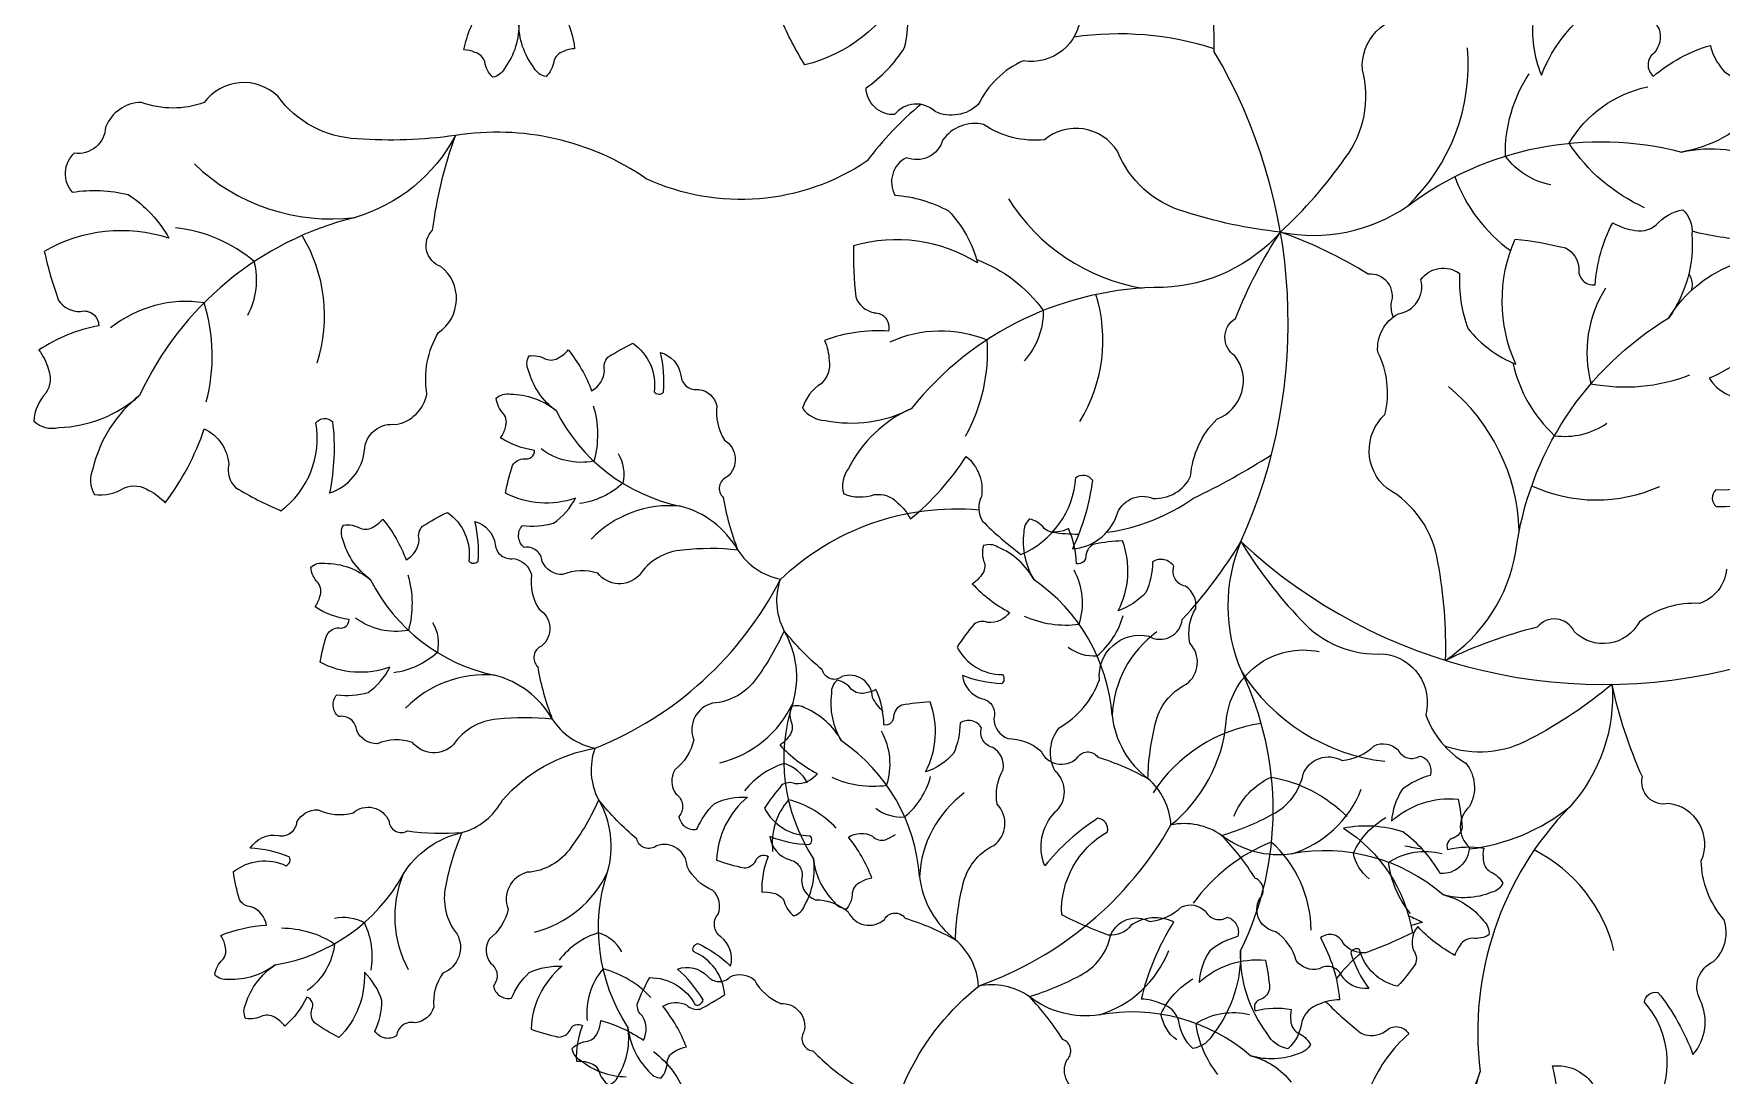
# Model space of a CAD drawing. Header units: millimetres. Extents: x 228.39 to 232.01, y 86.87 to 92.76.
# Drawn here: x 228.6454 to 228.978, y 89.2408 to 89.4461 of the extents above; entities that cross this region are included whole.
import ezdxf

# ---------------------------------------------------------------- set-up
doc = ezdxf.new("R2010")
doc.units = ezdxf.units.MM
doc.layers.add('62', color=62, linetype='Continuous')
doc.layers.add('63', color=63, linetype='Continuous')

msp = doc.modelspace()

# ---------------------------------------------------------------- linework, layer by layer
at = {"layer": '62'}
for points in [[(228.8781275080268, 89.44312285930853, 0.1141174530393284), (228.8504527776678, 89.44542617376882, -0.2620553651360283)], [(228.9444859211939, 89.41629292719576, -0.1876286218963192), (228.9354981545534, 89.42196342634234, -0.1520058651265381), (228.9401780082071, 89.43818817716085)], [(228.9629082781608, 89.41179697653203, -0.1413864367129372), (228.9480509360375, 89.4245007718443, -0.210122964771746), (228.9635543829086, 89.43562625094805, -0.210122964771746)], [(228.8203071078432, 89.43215415118686, 0.0624996626209866), (228.8097259649977, 89.42103743950305, -0.2620553651360283), (228.7661642210537, 89.41749761289465, 0.1928727074293483), (228.7285401509523, 89.4260352543105)], [(228.7285401509523, 89.4260352543105, -0.2043996860364353), (228.7087477050322, 89.40988813290284, 0.2279428046577944), (228.6662916929736, 89.37477941669576, 0.2279428046577944)], [(228.8911617691908, 89.40700147667393, 0.2043996860364329), (228.9161885703109, 89.41211319565564, -0.2279428046577942), (228.9702382360472, 89.42277942964044, -0.2279428046577942)], [(228.6876078093648, 89.39061859648095, 0.1876286218963192), (228.6889028180074, 89.40116646178025, 0.152005865126538), (228.6733772661154, 89.40780730568676)], [(228.8911617691908, 89.40700147667393, -0.2043996860364367), (228.8680693314929, 89.39608315416426, 0.2279428046577933), (228.81842118606, 89.37220436506814)], [(228.8312832601018, 89.40156877091128, -0.1487400713347152), (228.8444175292422, 89.39151697030708, -0.1876286218963192), (228.8406260109279, 89.38158928685982, -0.1876286218963192)], [(228.9552613898087, 89.39596331163945, 0.2101229647717458), (228.9523683436051, 89.37710161940797, 0.1413864367129372), (228.9718395102456, 89.37883387226401)], [(228.9237044609718, 89.32254511003272, 0.2043996860364367), (228.937556586768, 89.34400644867185, -0.2279428046577933), (228.9677394830191, 89.39009470842983)], [(228.8142394909633, 89.38534425623654, -0.2101229647717458), (228.8333176804965, 89.38573901477612, -0.1413864367129372), (228.8290471582118, 89.36666312240594)], [(228.9369420423024, 89.38119420706873, 0.1487400713347152), (228.9451847709886, 89.36685526899626, 0.1876286218963192), (228.9555239090148, 89.36931224572207, 0.1876286218963192)], [(228.7557048154534, 89.3727667713763, -0.1413864367129372), (228.7558353590667, 89.36182063072911, -0.210122964771746), (228.7454282627205, 89.36424642988261, -0.210122964771746)], [(228.7606083558215, 89.36334738439889, -0.1876286218963192), (228.7615359431853, 89.35746896250673, -0.1520058651265381), (228.7529744479433, 89.35345376356183)], [(228.8568819223872, 89.34779801306141, 0.1197327725187678), (228.8740175333963, 89.35451793735258, 0.03023788206227329), (228.8893741888937, 89.36308976844181, -0.1841083703680773)], [(228.7560796540263, 89.30523855258687, 0.1802530025354734), (228.792549991238, 89.3384324123128, -0.2173875366482725), (228.8316918962819, 89.35224082465709, 0.2835782542006574)], [(228.8462107465774, 89.34781831157025, 0.03334307076131927), (228.8513905246793, 89.34744189621306, 0.03023788206227329)], [(228.8833512928443, 89.34596392740552, 0.2043996860364353), (228.8834531020416, 89.32042062926014, -0.2279428046577944), (228.8833068356062, 89.26532876489023, -0.2279428046577944)], [(228.7191450258686, 89.33942116834106, -0.1413864367129372), (228.719275569482, 89.32847502769386, -0.210122964771746), (228.7088684731358, 89.33090082684737, -0.210122964771746)], [(228.7990823506766, 89.28361711657121, -0.2279428046577942), (228.795097580279, 89.31421025164741, 0.2043996860364329), (228.7933442715956, 89.32840675263508, -0.2049975904848279), (228.792639443611, 89.33858415562212, -0.2049975904848279)], [(228.8406493201553, 89.33129104179245, 0.1413864367129372), (228.8514794107398, 89.32969599488561, 0.210122964771746), (228.8504689572676, 89.34033418738595, 0.210122964771746)], [(228.7240485662368, 89.33000178136365, -0.1876286218963192), (228.7249761536006, 89.32412335947149, -0.1520058651265381), (228.7164146583586, 89.32010816052659)], [(228.8493273053697, 89.32517041014269, 0.1876286218963192), (228.8550285887118, 89.32346406008706, 0.1520058651265381), (228.8601540075169, 89.33141082706611)], [(228.7824283231212, 89.13995428980557, 0.1954096761169075), (228.7897247380819, 89.15903619732536, -0.1631901514612794), (228.8049512021723, 89.17983461111031, 0.2835782542006574), (228.8128300194897, 89.21999642607133, -0.2251438523393833), (228.8318003105026, 89.25841469715634, 0.1802530025354734), (228.8695786052133, 89.29011198834323, 0.2002582601934849), (228.8804784648282, 89.31035252101181, -0.4574430062941838), (228.8988118692977, 89.32427887631026)], [(228.9565301437127, 89.31781598359012, -0.2043996860364329), (228.9481808331883, 89.29367557226341, 0.2279428046577942), (228.9305192412927, 89.24149125387812, 0.2279428046577942)], [(228.8027086709931, 89.29952542205332, 0.1413864367129372), (228.8135387615776, 89.29793037514648, 0.210122964771746), (228.8125283081054, 89.30856856764682, 0.210122964771746)], [(228.692990124089, 89.26250821602851, 0.2279428046577928), (228.7182007970311, 89.28029136194594, -0.2043996860364349), (228.7298347458052, 89.28861397977651, 0.2049975904848281), (228.7378012190827, 89.29498670427765, -0.1730102318134612), (228.7560796540263, 89.30523855258687, -0.1730102318134612)], [(228.7625225610919, 89.25027151353595, -0.2279428046577942), (228.7585377906943, 89.28086464861215, 0.2043996860364329), (228.7567844820109, 89.29506114959983, -0.2049975904848279), (228.7560796540263, 89.30523855258687, -0.2049975904848279)], [(228.7979292910521, 89.29844408090275, 0.1876286218963192), (228.7933153244882, 89.30220274752897, 0.1520058651265381), (228.7855384714408, 89.29682300961488)], [(228.8113866562075, 89.29340479040354, 0.1876286218963192), (228.8170879395496, 89.29169844034793, 0.1520058651265381), (228.8222133583546, 89.29964520732698)], [(228.8819993206755, 89.29185322226405, -0.1876286218963192), (228.8893230975378, 89.29955366395443, -0.152005865126538), (228.9043142240367, 89.29178129651346)], [(228.8036036264, 89.289467919277, 0.1413864367129372), (228.7942088344586, 89.29508689792804, 0.210122964771746), (228.7910703862113, 89.28487209012306, 0.210122964771746)], [(228.908648911101, 89.27949505459225, -0.1876286218963192), (228.9055418975662, 89.2845707544607, -0.1520058651265381), (228.9119145047018, 89.29155723437849)], [(228.923187964398, 89.27636706050478, 0.2279428046577942), (228.8934038789267, 89.28441234244819, -0.2043996860364329), (228.8795699844628, 89.28805076182954, 0.2049975904848279), (228.8695786052133, 89.29011198834323, 0.2049975904848279)], [(228.9167844534371, 89.27266991649326, -0.1413864367129372), (228.9124740284704, 89.2827324844215, -0.210122964771746), (228.923017087097, 89.28447491682795, -0.210122964771746)], [(228.7046815658425, 89.27169944051231, -0.1876286218963192), (228.7105716816589, 89.27084926527753, -0.1520058651265381), (228.7118788190051, 89.26148377461746)], [(228.6942340638855, 89.26979700469688, -0.1413864367129372), (228.7047303432836, 89.26668844305163, -0.210122964771746), (228.6993387273101, 89.25746225027844, -0.210122964771746)], [(228.7613695014674, 89.26509847786751, 0.1876286218963192), (228.7567555349035, 89.26885714449372, 0.1520058651265381), (228.748978681856, 89.26347740657964)], [(228.7670438368154, 89.25612231624176, 0.1413864367129372), (228.7576490448739, 89.26174129489279, 0.210122964771746), (228.7545105966266, 89.25152648708782, 0.210122964771746)], [(228.8852473152358, 89.24460144076565, 0.2279428046577942), (228.8554632297645, 89.25264672270906, -0.2043996860364329), (228.8416293353006, 89.2562851420904, 0.2049975904848279), (228.8316379560511, 89.2583463686041, 0.2049975904848279)], [(228.8707082619387, 89.24772943485311, -0.1876286218963192), (228.867601248404, 89.25280513472156, -0.1520058651265381), (228.8739738555396, 89.25979161463935)], [(228.8788438042748, 89.24090429675412, -0.1413864367129372), (228.8745333793082, 89.25096686468235, -0.210122964771746), (228.8850764379348, 89.25270929708881, -0.210122964771746)], [(228.7675982959638, 89.24544619863487, -0.1413864367129372), (228.7740545024743, 89.23660581209374, -0.210122964771746), (228.7641702529698, 89.23254456011595, -0.210122964771746)]]:
    msp.add_lwpolyline(points, format="xyb", dxfattribs=at)
for centre, radius, start, end in [((228.7731618112959, 89.44331046596245), 0.1049658643867444, 359.5821735404677, 54.45095799120666), ((228.7877128972576, 89.38922048732509), 0.1049658643867444, 335.6631018363221, 30.53188628706008), ((228.8895153234418, 89.44010903375484), 0.03866819170092113, 313.614132344748, 4.746641409419472), ((228.7039427611454, 89.44825662992402), 0.03866819170092113, 226.0055660181356, 277.1380750828056), ((228.95431464451, 89.42818094266899), 0.03055347511947142, 199.6128700170281, 234.4005470104001), ((228.8703082631669, 89.43408402522348), 0.03866819170092113, 212.1024550352077, 260.4901109255426), ((228.6721831354811, 89.39052832191561), 0.03055347511947142, 342.2726280196243, 31.13933741052608), ((228.8256080843047, 89.38567818489881), 0.03055347511947142, 328.3695170366965, 17.23622642759876), ((228.6754328846926, 89.36961389370411), 0.02370610377805731, 81.35543052559544, 128.8215374822393), ((228.645349598704, 89.38251984423385), 0.03525592437372765, 345.1893495015026, 17.37937132104682), ((228.8995902513165, 89.34676985032291), 0.03866819170092113, 1.975074499317318, 50.36273038965277), ((228.7801741709509, 89.38779425760279), 0.03559504258891227, 206.6972816068433, 258.060352377721), ((228.9534395967839, 89.38473666952846), 0.03055347511947142, 245.2289589972623, 294.095668388164), ((228.7708587761937, 89.33140319890114), 0.02165418735251583, 84.82956208829077, 135.9620711529593), ((228.7683587167427, 89.33529470734592), 0.01822652723244424, 29.65507171034712, 75.86352789572805), ((228.9548970236145, 89.42276914269075), 0.1049658643867444, 227.0304562442677, 286.8020835885392), ((228.7951113080866, 89.351310496605), 0.01296417636406003, 212.6682055185941, 259.0081804686739), ((228.7436143813662, 89.35444865456755), 0.03559504258891227, 206.6972816068433, 258.060352377721), ((228.8224807312635, 89.30905420122474), 0.03559504258891227, 4.244680177902705, 55.60775094878054), ((228.8796113098485, 89.31073499613241), 0.02165418735251583, 126.3429614026644, 177.4754704673334), ((228.734298986609, 89.29805759586588), 0.02165418735251583, 84.82956208829077, 135.9620711529593), ((228.731798927158, 89.30194910431068), 0.01822652723244424, 29.65507171034712, 75.86352789572805), ((228.9161383435181, 89.34108228551138), 0.03866819170092113, 212.2986277218999, 263.4311367865714), ((228.7754769713832, 89.32337188558766), 0.02165418735251583, 283.8377702129154, 334.9702792775901), ((228.8760896003913, 89.31373361210211), 0.01822652723244424, 186.4415046598963, 232.6499608452778), ((228.7585515185019, 89.31796489356975), 0.01296417636406003, 212.6682055185941, 259.0081804686739), ((228.8917277436035, 89.27988298829601), 0.03055347511947142, 98.29736539418016, 147.1640747850824), ((228.7845400821013, 89.2772885814856), 0.03559504258891227, 4.244680177902705, 55.60775094878054), ((228.8566358848495, 89.28936642923615), 0.01296417636406003, 3.29685208695077, 49.63682703702965), ((228.8416706606863, 89.27896937639326), 0.02165418735251583, 126.3429614026644, 177.4754704673334), ((228.8869519285262, 89.30508300199081), 0.02165418735251583, 287.3347532780378, 338.4672623427084), ((228.9239243543653, 89.3237895604505), 0.03866819170092113, 276.5737147846837, 308.8510530801119), ((228.902587925244, 89.25407153995454), 0.03525592437372765, 112.0573314836596, 144.2473533032041), ((228.873510646657, 89.26910748105988), 0.02370610377805731, 0.6151653224673972, 48.08127227911143), ((228.9239243543653, 89.3237895604505), 0.03866819170092113, 257.7185440154414, 262.7330235547149), ((228.9272524065921, 89.25798564387844), 0.03055347511947142, 13.98560601692947, 62.85231540783141), ((228.7382281664433, 89.27205678215564), 0.02165418735251583, 157.6491857757407, 208.7816948404098), ((228.7389171817985, 89.29002628255242), 0.02165418735251583, 283.8377702129154, 334.9702792775901), ((228.8381489512291, 89.28196799236298), 0.01822652723244424, 186.4415046598963, 232.6499608452778), ((228.8186952356873, 89.25760080949702), 0.01296417636406003, 3.29685208695077, 49.63682703702965), ((228.849011279364, 89.27331738225168), 0.02165418735251583, 287.3347532780378, 338.4672623427084)]:
    msp.add_arc(centre, radius, start, end, dxfattribs=at)
at = {"layer": '63'}
for points in [[(228.9133774242364, 89.39022554229315, -0.08379440785387525), (228.9129816351926, 89.39287382545598, 0.5541101838924969), (228.9084599494732, 89.39867656823695, 0.05360560279891149), (228.8911617691908, 89.40700147667393, 0.05303807838268959), (228.903934926578, 89.42160649601479, 0.2299676780149515), (228.9073256128538, 89.4390046557716, -0.453009155801419), (228.9174628071159, 89.4494574321551, 0.1775881189196565), (228.9252775269778, 89.45907227424294, -0.3028472262875298), (228.9335081809221, 89.46144360425065, 0.4445358973400413), (228.9413976538675, 89.46297020874272, -0.4200628682774436), (228.9476088404225, 89.45839495301577, 0.1027662192553072), (228.9409980084657, 89.44957078541394, 0.1249756271620583), (228.9425837261595, 89.43792350963508, -0.2129696122085104), (228.9601189291417, 89.45530160766853, -0.03433418913963267), (228.9658102211946, 89.44700584233762, -0.263361124047625), (228.9647964258484, 89.44230584041958, 0.4961733732722903), (228.9646949077827, 89.43772003326892, -0.105188829234163), (228.9758987310488, 89.44380251343256, 0.1018354407082667), (228.977544545024, 89.44009067768118, 0.2548810045278109), (228.98156239744, 89.43738502341917, -0.1744881383592944)], [(228.8517635786613, 89.44994542207853, -0.4530091558014004), (228.8404704588062, 89.44075364936757, 0.1775881189196833), (228.8315820575271, 89.43212165321408, -0.3028472262875391), (228.823130097401, 89.4307319624626, 0.4445358973400543), (228.8151160315802, 89.43014115483665, -0.4200628682774251), (228.8094842847231, 89.4354132730755, 0.1027662192553072), (228.8170843772274, 89.44340124071134, 0.1249756271620594), (228.8168755720967, 89.4551541098968, -0.2129696122085123), (228.7974233081248, 89.43995243034291, -0.03433418913963757), (228.7927442021266, 89.44885841118241, -0.2633611240476315)], [(228.7498428051072, 89.44992949279587, -0.105188829234163), (228.7520426275391, 89.44313775151065, 0.1018354407082667), (228.7498303860014, 89.44261226955128, 0.2548810045278109), (228.7479288637012, 89.44067773337697, -0.1744881383592944), (228.7464168710354, 89.43764707942807, -0.2361518438993939), (228.744090929338, 89.43931299863166, -0.172045804718615), (228.7410491248481, 89.44840964191157, -0.1720458047186181), (228.7382026867623, 89.43924998669202, -0.2361518438993874), (228.7359129286993, 89.43753467343052, -0.174488138359288), (228.734336425756, 89.44053227641449, 0.2548810045278096), (228.7323939395019, 89.4424256766417, 0.1018354407082642), (228.7301709591815, 89.44290369589409, -0.08115707204633878), (228.7336324352244, 89.45148496616619, 0.2683901017028241)], [(228.985213079737, 89.43109364432952, -0.172045804718615), (228.9702382360472, 89.42277942964044, -0.1720458047186181), (228.9872489244024, 89.42077728301457, -0.2361518438993874)], [(228.9790497287803, 89.34051963643196, -0.302847226287535), (228.9737610910041, 89.33378189342493, 0.1775881189196651), (228.9619152911885, 89.33014980564755, -0.5077713489282355), (228.949063239107, 89.32825732963354, 0.5541101838924959), (228.9417534475911, 89.32908462252111, 0.05360560279891149), (228.9237044609718, 89.32254511003272, 0.05303807838268965), (228.9222010516001, 89.34188935723566, 0.2299676780149539), (228.9121387825877, 89.35648193955222, -0.4530091558014004), (228.9117590951951, 89.37103800629825, 0.1775881189196833), (228.9103537693893, 89.38334816853411, -0.3028472262875391), (228.9144160883641, 89.390889019607, 0.4445358973400543), (228.9188434632029, 89.39759518517812, -0.4200628682774251), (228.9264577504157, 89.39883390775803, 0.1027662192553072), (228.9281400802481, 89.38793717433185, 0.1249756271620594), (228.9375731789455, 89.38092360301351, -0.2129696122085123), (228.9374188090601, 89.40561080222338, -0.03433418913963757), (228.9473283827964, 89.40387561461954, -0.2633611240476315), (228.9499782170206, 89.39986361042988, 0.4961733732723008), (228.9531845436868, 89.39658345762085, -0.1051888292341653), (228.9566742392387, 89.40884495205155, 0.1018354407082685), (228.960478159094, 89.40742487387759, 0.2548810045278082), (228.9652221444856, 89.408403804737, -0.1744881383592801), (228.9704781556175, 89.41139591830424, -0.2361518438994192), (228.9722719148902, 89.40661224973486, -0.1720458047186142), (228.9677394830191, 89.39009470842983, -0.1720458047186181), (228.9810686971378, 89.40085129526797, -0.2361518438993757)], [(228.9834608039045, 89.40548275495853, -0.05521114289692754), (228.9723029802443, 89.40714202508761, 0.2683901017028241)], [(228.9716351334164, 89.39877539731108, -0.1165430605391474), (228.9723394178847, 89.39664396777619, -0.004008262913707361), (228.9721625405875, 89.39548151095161, -0.2816703646801006)], [(228.9893495751239, 89.38744609086282, -0.08115707204633917), (228.9756831273151, 89.3781589376872, 0.2683901017028146), (228.9831506692991, 89.37414097887257, -0.263361124047613)], [(228.9934387290314, 89.36492551530453, -0.2816703646801013), (228.9769575495864, 89.35616200228549, 0.4476480907887236), (228.9770685712831, 89.35288216457934, 0.08047336285184782), (228.9909850027076, 89.35502360750284, -0.2990547326261498)], [(228.8128745814112, 89.31245439073032, -0.08789902130899625), (228.8107559779664, 89.31525967732415, 0.5077713489282268), (228.8047374658402, 89.31934619362401, -0.5541101838924969), (228.800850378497, 89.3207106675796, -0.05360560279891149), (228.7933442715956, 89.32840675263508, -0.05303807838268959), (228.7878716048406, 89.31902017613653, -0.2299676780149515), (228.7792418263163, 89.31411530524467, 0.453009155801419), (228.7755027177619, 89.30686895748914, -0.1775881189196565), (228.7717938852748, 89.30100492504333, 0.3028472262875298), (228.7720041338541, 89.29621288517718, -0.4445358973400413), (228.7726018702658, 89.29175270433844, 0.4200628682774436), (228.7761389388032, 89.28927237216224, -0.1027662192553072), (228.7796429434065, 89.29435626835482, -0.1249756271620583), (228.7861083119024, 89.29559329316155, 0.2129696122085104), (228.7800135937067, 89.28318410902979, 0.03433418913963267), (228.7854327175668, 89.28164374606554, 0.263361124047625), (228.7877465384492, 89.28302069003722, -0.4961733732722903), (228.7901625615625, 89.28389301758405, 0.105188829234163), (228.7889335656449, 89.27686048337141, -0.1018354407082667), (228.7911975369656, 89.27664934888921, -0.2548810045278109), (228.7933507726294, 89.27499956301097, 0.1744881383592944), (228.7952714987827, 89.2722099759047, 0.2361518438993939), (228.797341777156, 89.27418462499494, 0.172045804718615), (228.7990823506766, 89.28361711657121, 0.1720458047186181), (228.8031810331607, 89.27494519086743, 0.2361518438993874), (228.8056880547535, 89.27356673727529, 0.174488138359288), (228.8068301298179, 89.27675525569722, -0.2548810045278096), (228.8084889229121, 89.27890156013467, -0.1018354407082642), (228.8106232751207, 89.27968557834893, 0.08115707204633878), (228.8059964282035, 89.28769883633082, -0.2683901017028241), (228.8107406953657, 89.28790458663454, 0.2633611240475965), (228.8133300285402, 89.2871662808113, 0.01359188383691224), (228.8152950339795, 89.28822583980863, 0.2816703646801006)], [(228.9655645805833, 89.25709988936205, -0.08047336285184804), (228.9724623302278, 89.2448249599843, 0.299054732626132), (228.9739132138997, 89.2555632914736, -0.4445358973400594), (228.9765175151247, 89.26316539116783, 0.3028472262875131), (228.9785591206409, 89.27148396780527, -0.1775881189196616), (228.9741118335561, 89.28304842509817, 0.5077713489282268), (228.9676745993925, 89.2943319850193, -0.5541101838924969), (228.9625148834789, 89.2995755331708, -0.05360560279891149), (228.9565301437127, 89.31781598359012, -0.05303807838268959), (228.9403763071267, 89.30706825345113, -0.2180849490682808), (228.9235402922754, 89.3056575215111, 0.453009155801419)], [(228.8523266081843, 89.2372698466463, -0.5077713489282268), (228.8490827647198, 89.24378134288453, 0.5541101838924969), (228.8482510555616, 89.24781612876056, 0.05360560279891149), (228.8416293353006, 89.2562851420904, 0.05303807838268959), (228.851664170729, 89.26045167274557, 0.2299676780149515), (228.8576803930264, 89.26834698180305, -0.453009155801419), (228.8653621505915, 89.27108213980354, 0.1775881189196565), (228.8716699867057, 89.273972385208, -0.3028472262875298), (228.8763907219785, 89.27312237989706, 0.4445358973400413), (228.8807307023378, 89.27193281173446, -0.4200628682774436), (228.8827150885916, 89.26809548027391, 0.1027662192553072), (228.8772077898538, 89.26530375869568, 0.1249756271620583), (228.8751161972036, 89.25906224763301, -0.2129696122085104), (228.8882297137305, 89.26344050356423, -0.03433418913963267), (228.8890305896352, 89.25786392582708, -0.263361124047625), (228.8873562264614, 89.25575531260054, 0.4961733732722903), (228.8861682508326, 89.25347784977134, -0.105188829234163), (228.8933020183243, 89.25375412823834, 0.1018354407082667), (228.8932081077152, 89.25148227333366, 0.2548810045278109), (228.8945547208046, 89.24912752271946, -0.1744881383592944), (228.8970620039957, 89.24685056945258, -0.2361518438993939), (228.8948279281922, 89.2450633378289, -0.172045804718615), (228.8852473152358, 89.24460144076565, -0.1720458047186181), (228.8932923398721, 89.23937850364959, -0.2361518438993874)], [(228.9164363234956, 89.27220397439922, -0.03141369572532032), (228.9191322220024, 89.27089279920654, 0.01899843887319681), (228.9169183912485, 89.27026407224095, 0.03433418913963267)], [(228.7621864035743, 89.24040782119422, -0.1720458047186181), (228.7531753893556, 89.24369463063, -0.2361518438993874), (228.7515730106151, 89.24606479390381, -0.174488138359288), (228.7546434635282, 89.24749423578385, 0.2548810045278096), (228.7566287390344, 89.24934272122667, 0.1018354407082642), (228.7572138829615, 89.25153993548454, -0.08115707204633878), (228.7656173975208, 89.24766682834283, 0.2683901017028241), (228.7653875535613, 89.25240998929813, -0.2633611240475965), (228.7644150870156, 89.25492077614577, -0.03433418913963283), (228.7668362452632, 89.26000778058975, -0.2816703646801006), (228.7758017287611, 89.25463309331676, 0.447648090788793), (228.7773430794227, 89.25563389493995, 0.08047336285184804), (228.772295330666, 89.26169131382494, -0.299054732626132), (228.7782039102407, 89.2603090677425, 0.4445358973400594), (228.7827013561817, 89.26015582956212, -0.3028472262875131), (228.7874615110917, 89.25956525714805, 0.1775881189196616), (228.7926261582821, 89.25493182058955, -0.5077713489282268), (228.7972469729943, 89.24931308629455, 0.5541101838924969), (228.7989618896676, 89.24556738235633, 0.05360560279891149), (228.8073133992205, 89.23879806524273, 0.05303807838268959)], [(228.9071073538888, 89.26490025160571, 0.05910347658363043), (228.9021553430732, 89.25976053794035, 0.03433418913963267)], [(228.9001361730033, 89.25524472905506, 0.03174146131471042), (228.9070826541642, 89.24905780999548, 0.263361124047625), (228.911875010853, 89.24944654692536, -0.4961733732722903), (228.916434533163, 89.24894585795421, 0.105188829234163), (228.9089354313392, 89.23863636269232, -0.1018354407082667), (228.9123994034703, 89.2365180318964, -0.2548810045278109), (228.9145548400432, 89.23218008351006, 0.1744881383592944), (228.9154414332873, 89.22619741278218, 0.2361518438993939), (228.9203131865285, 89.22773594379146, 0.172045804718615), (228.9305192412927, 89.24149125387812, 0.1720458047186181), (228.93027351239, 89.22436490789494, 0.2361518438993874), (228.9332095002704, 89.22018387542963, 0.174488138359288), (228.9375472880352, 89.22439837349293, -0.2548810045278096), (228.941894229264, 89.22653561586952, -0.1018354407082642), (228.9459327087398, 89.22611476933025, 0.08115707204633878), (228.944813794023, 89.24260024899188, -0.2683901017028241), (228.9525822971204, 89.23920046430094, 0.2633611240475965), (228.9561535080018, 89.23598110848427, 0.03433418913963283), (228.9661815817932, 89.23678625672531, 0.2816703646801006), (228.9629144243336, 89.25516434472343, -0.447648090788793), (228.9655645805833, 89.25709988936205, -0.08047336285184804)]]:
    msp.add_lwpolyline(points, format="xyb", dxfattribs=at)
for points in [[(228.6573797456122, 89.35523922570532, 0.1744881383592826), (228.6632852786386, 89.35654424535781, -0.2548810045278165), (228.6681066591758, 89.35607734843376, -0.1018354407082663), (228.671320937591, 89.35359645291888, 0.08115707204633889), (228.6790349147346, 89.3682086932141, -0.268390101702822), (228.6838563730435, 89.36123289819886, 0.2633611240476109), (228.685202073203, 89.35661695949538, 0.034334189139633), (228.6941561137209, 89.35203049178487, 0.2816703646800977), (228.7010374745506, 89.3693820136047, -0.4476480907887908), (228.7043093882613, 89.36963547339523, -0.0804733628518486), (228.7037247563219, 89.3555673872822, 0.2990547326261485), (228.7106037696299, 89.36393972282926, -0.4445358973400563), (228.7168153808364, 89.3690377803858, 0.3028472262875256), (228.7229249376587, 89.37504112826782, -0.1775881189196615), (228.7252206888006, 89.38721670059886, 0.5077713489282397), (228.72567595002, 89.40019936001025, -0.5541101838924329), (228.7240429669921, 89.40737228353959, -0.0536056027989116), (228.7285401509523, 89.4260352543105, -0.05303807838268965), (228.7091485117529, 89.425383741649, -0.229967678014949), (228.6935298766146, 89.4337653257929, 0.4530091558014059), (228.6790215143014, 89.432528125478, -0.1775881189196614), (228.6666314352046, 89.43255934837262, 0.3028472262875249), (228.6595877038442, 89.4276856722572, -0.4445358973400437), (228.6534139991567, 89.42254177538196, 0.420062868277418), (228.6530274895442, 89.41483707462805, -0.1027662192553043), (228.6640435864879, 89.41437378082036, -0.1249756271620578), (228.6720601903599, 89.4057768281025, 0.2129696122085104), (228.6475082022789, 89.40319196521321, 0.03433418913963278), (228.650331843136, 89.39353600436169, 0.2633611240475967), (228.6546130080845, 89.39134752870088, -0.4961733732722993), (228.6582285631831, 89.38852481821817, 0.1051888292341508), (228.6464298026124, 89.38369662293273, -0.1018354407082692), (228.6482630452241, 89.38007368906463, -0.2548810045278139), (228.6478163531752, 89.3752503946266, 0.1744881383592873), (228.6454256942696, 89.3696949336542, 0.2361518438993992), (228.6503788069968, 89.36844284275416, 0.1720458047186156), (228.6662916929736, 89.37477941669576, 0.1720458047186174), (228.6570799437524, 89.3603393410133, 0.2361518438993921)], [(228.8014519362246, 89.36987699112883, 0.1720458047186142), (228.81842118606, 89.37220436506814, 0.1720458047186181), (228.8060096372339, 89.36040073998231, 0.2361518438993757), (228.8050751964032, 89.35537800391083, 0.1744881383592802), (228.8111212887059, 89.35522580507332, -0.2548810045278265), (228.8156892330195, 89.35361410169789, -0.1018354407082649), (228.8182132326905, 89.35043355867083, 0.08115707204633917), (228.8292122568558, 89.36276419033456, -0.2683901017028146), (228.832216313754, 89.35483425852708, 0.263361124047613), (228.8324134683143, 89.35003020512264, 0.034334189139631), (228.8400031463188, 89.34342662159224, 0.2816703646801013), (228.8508521435835, 89.35861634491705, -0.4476480907887236), (228.8540891029748, 89.35807620132961, -0.08047336285184782), (228.8501413084737, 89.34456073759486, 0.2990547326261498), (228.8588305013878, 89.35103489801189, -0.4445358973400735), (228.8660850988205, 89.35449106940825, 0.302847226287535), (228.873458155549, 89.35885053093851, -0.1775881189196651), (228.8786122047112, 89.3701177760378, 0.5077713489282355), (228.882173611469, 89.3826106976367, -0.5541101838924959), (228.8823119846703, 89.38996585354151, -0.05360560279891149), (228.8911617691908, 89.40700147667393, -0.05303807838268965), (228.87218169243, 89.4110284886859, -0.2299676780149539), (228.8590345629437, 89.4229173785674, 0.4530091558014004), (228.8446539703698, 89.42520250413367, -0.1775881189196833), (228.8326343802725, 89.42820990979048, 0.3028472262875391), (228.8246259554875, 89.42517148868396, -0.4445358973400543), (228.8173971397374, 89.4216617126966, 0.4200628682774251), (228.8151706622602, 89.4142756040167, -0.1027662192553072), (228.8257527048373, 89.4111789271006, -0.1249756271620594), (228.8314687675267, 89.40090759997095, 0.2129696122085123), (228.8070149755321, 89.4042978347673, 0.03433418913963757), (228.8074357519098, 89.39424629384582, 0.2633611240476315), (228.8110656448665, 89.3910932514807, -0.4961733732723008), (228.8138970336366, 89.38748448842763, 0.1051888292341653), (228.8012838138245, 89.38563275769927, -0.1018354407082685), (228.8021928274642, 89.3816754704354, -0.2548810045278082), (228.800600277157, 89.37710081344919, 0.1744881383592801), (228.7969447860182, 89.37228253770435, 0.2361518438994192)], [(228.7695522702914, 89.37541213622346, 0.08047336285184804), (228.7689545739318, 89.38327437827779, -0.299054732626132), (228.7729655299291, 89.37872090171474, 0.4445358973400594), (228.7765400046146, 89.37598710716235, -0.3028472262875131), (228.7800747691009, 89.37274468668214, 0.1775881189196616), (228.7815937387293, 89.36597452817509, -0.5077713489282268), (228.7820981600535, 89.35871727919148, 0.5541101838924969), (228.7813221468415, 89.35467141207995, 0.05360560279891149), (228.7841979290559, 89.34431278076828, 0.05303807838268959), (228.7733324869498, 89.34430455808477, 0.2299676780149515), (228.7647523660792, 89.33931332960964, -0.453009155801419), (228.7566086852671, 89.33972679231286, 0.1775881189196565), (228.7496749323587, 89.33947108633495, -0.3028472262875298), (228.7456390594585, 89.34206330169597, 0.4445358973400413), (228.7420849185274, 89.34482347998262, -0.4200628682774436), (228.7417204578722, 89.34912813676026, 0.1027662192553072), (228.7478769267601, 89.34959924140804, 0.1249756271620583), (228.7521982791939, 89.35456483636766, -0.2129696122085104), (228.7384075719128, 89.35553943032792, -0.03433418913963267), (228.7398022175246, 89.36099787196365, -0.263361124047625), (228.7421561771788, 89.362305012248, 0.4961733732722903), (228.7441254202805, 89.3639543165375, -0.105188829234163), (228.7374291755592, 89.36642964985838, 0.1018354407082667), (228.7383855257908, 89.36849254543134, 0.2548810045278109), (228.7380427853665, 89.37118340891159, -0.1744881383592944), (228.736597987571, 89.37424666608491, -0.2361518438993939), (228.7393460205431, 89.37504266002752, -0.172045804718615), (228.7483738195599, 89.3718022374579, -0.1720458047186181), (228.7429406336193, 89.37970679209761, -0.2361518438993874), (228.7430103607006, 89.38256693714752, -0.174488138359288), (228.7463406016584, 89.38195010626077, 0.2548810045278096), (228.7490300054949, 89.3823041179441, 0.1018354407082642), (228.7507812384312, 89.38375440312755, -0.08115707204633878), (228.7553794768654, 89.37572469459107, 0.2683901017028241), (228.7579437737492, 89.37972154154656, -0.2633611240475965), (228.7586081680895, 89.3823308176794, -0.03433418913963283), (228.7635312875111, 89.38506988990082, -0.2816703646801006), (228.767716205534, 89.37549107897382, 0.447648090788793)], [(228.7329924807067, 89.34206653318822, 0.08047336285184804), (228.732394784347, 89.34992877524255, -0.299054732626132), (228.7364057403444, 89.3453752986795, 0.4445358973400594), (228.7399802150299, 89.3426415041271, -0.3028472262875131), (228.7435149795162, 89.3393990836469, 0.1775881189196616), (228.7450339491446, 89.33262892513983, -0.5077713489282268), (228.7455383704688, 89.32537167615624, 0.5541101838924969), (228.7447623572568, 89.32132580904471, 0.05360560279891149), (228.7476381394712, 89.31096717773303, 0.05303807838268959), (228.7367726973651, 89.31095895504953, 0.2299676780149515), (228.7281925764945, 89.3059677265744, -0.453009155801419), (228.7200488956824, 89.30638118927762, 0.1775881189196565), (228.7131151427739, 89.30612548329971, -0.3028472262875298), (228.7090792698738, 89.30871769866073, 0.4445358973400413), (228.7055251289427, 89.31147787694738, -0.4200628682774436), (228.7051606682875, 89.31578253372501, 0.1027662192553072), (228.7113171371754, 89.3162536383728, 0.1249756271620583), (228.7156384896092, 89.32121923333241, -0.2129696122085104), (228.7018477823281, 89.32219382729268, -0.03433418913963267), (228.7032424279398, 89.3276522689284, -0.263361124047625), (228.7055963875941, 89.32895940921276, 0.4961733732722903), (228.7075656306958, 89.33060871350226, -0.105188829234163), (228.7008693859745, 89.33308404682313, 0.1018354407082667), (228.7018257362061, 89.33514694239608, 0.2548810045278109), (228.7014829957818, 89.33783780587635, -0.1744881383592944), (228.7000381979863, 89.34090106304966, -0.2361518438993939), (228.7027862309584, 89.34169705699227, -0.172045804718615), (228.7118140299752, 89.33845663442266, -0.1720458047186181), (228.7063808440346, 89.34636118906236, -0.2361518438993874), (228.7064505711159, 89.34922133411226, -0.174488138359288), (228.7097808120737, 89.34860450322553, 0.2548810045278096), (228.7124702159102, 89.34895851490886, 0.1018354407082642), (228.7142214488465, 89.35040880009231, -0.08115707204633878), (228.7188196872807, 89.34237909155583, 0.2683901017028241), (228.7213839841645, 89.34637593851131, -0.2633611240475965), (228.7220483785048, 89.34898521464416, -0.03433418913963283), (228.7269714979264, 89.35172428686558, -0.2816703646801006), (228.7311564159493, 89.34214547593858, 0.447648090788793)], [(228.8361736145877, 89.31792249586042, -0.08047336285184804), (228.8284622033318, 89.31956755741014, 0.299054732626132), (228.8324376121093, 89.3149830136079, -0.4445358973400594), (228.8346681696505, 89.31107467444812, 0.3028472262875131), (228.8374080900866, 89.30713758332043, -0.1775881189196616), (228.8439138943458, 89.30472577365065, 0.5077713489282268), (228.8510382499622, 89.30325415524457, -0.5541101838924969), (228.8551515914003, 89.30348144229423, -0.05360560279891149), (228.8650318780978, 89.29924454475344, -0.05303807838268959), (228.8664949001137, 89.31001104215768, -0.2299676780149515), (228.8725900532241, 89.31784557752401, 0.453009155801419), (228.8732707456424, 89.32597128650274, -0.1775881189196565), (228.8744525725458, 89.33280836190917, 0.3028472262875298), (228.8724241000955, 89.33715498704395, -0.4445358973400413), (228.8701646737343, 89.34104670831486, 0.4200628682774436), (228.8659475815127, 89.34198427683901, -0.1027662192553072), (228.8646563732758, 89.33594632768009, -0.1249756271620583), (228.8591568682908, 89.33232877808399, 0.2129696122085104), (228.8600376144593, 89.34612579685212, 0.03433418913963267), (228.8544415844331, 89.34547459072647, 0.263361124047625), (228.8528310218148, 89.34331685352524, -0.4961733732722903), (228.8509328896068, 89.34158618395716, 0.105188829234163), (228.8493764681746, 89.3485535737656, -0.1018354407082667), (228.8472040945738, 89.34788205544943, -0.2548810045278109), (228.8445833550635, 89.34858201379596, 0.1744881383592944), (228.8417411398152, 89.35042396864392, 0.2361518438993939), (228.8405843545685, 89.34780726471237, 0.172045804718615), (228.8425867824734, 89.33842687154349, 0.1720458047186181), (228.8354809075656, 89.34486954453784, 0.2361518438993874), (228.832637181827, 89.3451834163202, 0.174488138359288), (228.832802541722, 89.34180057117376, -0.2548810045278096), (228.8320916090597, 89.33918278737492, -0.1018354407082642), (228.8304198951577, 89.33764151629539, 0.08115707204633878), (228.8377615957019, 89.33200951407606, -0.2683901017028241), (228.8334573833419, 89.33000348315565, 0.2633611240475965), (228.8307826420009, 89.32969445154593, 0.03433418913963283), (228.8274090337544, 89.32518242441036, 0.2816703646801006), (228.8363412302157, 89.31975259715604, -0.447648090788793)], [(228.8738765172968, 89.24603340362647, -0.1744881383592826), (228.871133074484, 89.25142338675738, 0.2548810045278165), (228.8677098141645, 89.2548504834597, 0.1018354407082663), (228.8637519607884, 89.25575702906784, -0.08115707204633889), (228.8701372717186, 89.27099680643309, 0.268390101702822), (228.8616869654563, 89.27028934590913, -0.2633611240476109), (228.8572671293124, 89.26839650479208, -0.034334189139633), (228.8480370434785, 89.27239850968401, -0.2816703646800977), (228.8570668740055, 89.28873529630155, 0.4476480907887908), (228.8551842251542, 89.29142328709369, 0.0804733628518486), (228.8446904380439, 89.28203535476163, -0.2990547326261485), (228.8467868934295, 89.29266652127431, 0.4445358973400563), (228.8467784868754, 89.30070233075195, -0.3028472262875256), (228.8475340878517, 89.30923438428678, 0.1775881189196615), (228.855479289465, 89.31874168707031, -0.5077713489282397), (228.8652169519918, 89.32734021233246, 0.5541101838924329), (228.8717941054561, 89.33063543885503, 0.0536056027989116), (228.8833512928443, 89.34596392740552, 0.05303807838268965), (228.8951661736075, 89.33057338705962, 0.229967678014949), (228.9115608493127, 89.32383489131773, -0.4530091558014059), (228.9198214063586, 89.31184379299758, 0.1775881189196614), (228.9277160133932, 89.30229443623067, -0.3028472262875249), (228.9284262995959, 89.29375849083095, 0.4445358973400437), (228.9283752240317, 89.28572283927568, -0.420062868277418), (228.9226701977453, 89.2805301060398, 0.1027662192553043), (228.9153146790991, 89.28874383713304, 0.1249756271620578), (228.9035826717015, 89.2894742726847, -0.2129696122085104), (228.9171823588401, 89.26887014337471, -0.03433418913963278), (228.9079311529889, 89.26491720548546, -0.2633611240475967), (228.9035214298997, 89.26683348868728, 0.4961733732722993), (228.8990446825223, 89.26783282149452, -0.1051888292341508), (228.9028106100471, 89.25565333010131, 0.1018354407082692), (228.8988479988246, 89.25476781297237, 0.2548810045278139), (228.8954065893158, 89.25135894166137, -0.1744881383592873), (228.8926345650521, 89.2459836018488, -0.2361518438993992), (228.888521198738, 89.24901366370882, -0.1720458047186156), (228.8833068356062, 89.26532876489023, -0.1720458047186174), (228.8780059148669, 89.24904158131712, -0.2361518438993921)], [(228.7982329654255, 89.28615687612128, -0.08047336285184804), (228.7905215541696, 89.287801937671, 0.299054732626132), (228.7944969629471, 89.28321739386877, -0.4445358973400594), (228.7967275204883, 89.27930905470899, 0.3028472262875131), (228.7994674409244, 89.27537196358129, -0.1775881189196616), (228.8059732451836, 89.2729601539115, 0.5077713489282268), (228.8130976008, 89.27148853550543, -0.5541101838924969), (228.8172109422381, 89.2717158225551, -0.05360560279891149), (228.8270912289356, 89.26747892501429, -0.05303807838268959), (228.8285542509514, 89.27824542241855, -0.2299676780149515), (228.8346494040618, 89.28607995778488, 0.453009155801419), (228.8353300964802, 89.2942056667636, -0.1775881189196565), (228.8365119233835, 89.30104274217003, 0.3028472262875298), (228.8344834509333, 89.30538936730481, -0.4445358973400413), (228.832224024572, 89.30928108857572, 0.4200628682774436), (228.8280069323505, 89.31021865709988, -0.1027662192553072), (228.8267157241136, 89.30418070794094, -0.1249756271620583), (228.8212162191286, 89.30056315834486, 0.2129696122085104), (228.8220969652971, 89.31436017711297, 0.03433418913963267), (228.8165009352709, 89.31370897098732, 0.263361124047625), (228.8148903726526, 89.31155123378609, -0.4961733732722903), (228.8129922404446, 89.30982056421803, 0.105188829234163), (228.8114358190124, 89.31678795402647, -0.1018354407082667), (228.8092634454115, 89.3161164357103, -0.2548810045278109), (228.8066427059012, 89.31681639405683, 0.1744881383592944), (228.8038004906529, 89.31865834890479, 0.2361518438993939), (228.8026437054062, 89.31604164497324, 0.172045804718615), (228.8046461333111, 89.30666125180436, 0.1720458047186181), (228.7975402584034, 89.31310392479871, 0.2361518438993874), (228.7946965326647, 89.31341779658106, 0.174488138359288), (228.7948618925598, 89.31003495143463, -0.2548810045278096), (228.7941509598975, 89.30741716763579, -0.1018354407082642), (228.7924792459955, 89.30587589655626, 0.08115707204633878), (228.7998209465397, 89.30024389433692, -0.2683901017028241), (228.7955167341797, 89.29823786341652, 0.2633611240475965), (228.7928419928387, 89.2979288318068, 0.03433418913963283), (228.7894683845922, 89.29341680467122, 0.2816703646801006), (228.7984005810534, 89.28798697741689, -0.447648090788793)], [(228.9050041122417, 89.26492565913782, 0.08047336285184804), (228.9085656988337, 89.25789094578138, -0.299054732626132), (228.9031172765775, 89.26056238953727, 0.4445358973400594), (228.8987686098102, 89.26171980012971, -0.3028472262875131), (228.8942619438159, 89.26336230192865, 0.1775881189196616), (228.8902672573465, 89.26903546638545, -0.5077713489282268), (228.887023413882, 89.27554696262366, 0.5541101838924969), (228.8861917047238, 89.2795817484997, 0.05360560279891149), (228.8795699844628, 89.28805076182954, 0.05303807838268959), (228.8896048198912, 89.29221729248472, 0.2299676780149515), (228.8956210421887, 89.30011260154218, -0.453009155801419), (228.9033027997537, 89.30284775954267, 0.1775881189196565), (228.909610635868, 89.30573800494713, -0.3028472262875298), (228.9143313711407, 89.30488799963621, 0.4445358973400413), (228.9186713515, 89.3036984314736, -0.4200628682774436), (228.9206557377538, 89.29986110001305, 0.1027662192553072), (228.915148439016, 89.29706937843481, 0.1249756271620583), (228.9130568463658, 89.29082786737214, -0.2129696122085104), (228.9261703628927, 89.29520612330336, -0.03433418913963267), (228.9269712387974, 89.28962954556623, -0.263361124047625), (228.9252968756236, 89.28752093233967, 0.4961733732722903), (228.9241088999948, 89.28524346951048, -0.105188829234163), (228.9312426674865, 89.28551974797749, 0.1018354407082667), (228.9311487568774, 89.2832478930728, 0.2548810045278109), (228.9324953699669, 89.28089314245861, -0.1744881383592944), (228.9350026531579, 89.27861618919171, -0.2361518438993939), (228.9327685773544, 89.27682895756803, -0.172045804718615), (228.923187964398, 89.27636706050478, -0.1720458047186181), (228.9312329890344, 89.27114412338872, -0.2361518438993874), (228.9322633415622, 89.26847510386074, -0.174488138359288), (228.9289506129903, 89.26777025310449, 0.2548810045278096), (228.926601525128, 89.26641378582401, 0.1018354407082642), (228.9255387790956, 89.26440363289919, -0.08115707204633878), (228.9182172116195, 89.27006178326589, 0.2683901017028241), (228.9173780608011, 89.26538778818698, -0.2633611240475965), (228.9177630086632, 89.26272291353321, -0.03433418913963283), (228.9142632369418, 89.25830802742242, -0.2816703646801006), (228.9067305679143, 89.26555551353515, 0.447648090788793)], [(228.7762957344397, 89.26675962562963, -0.08047336285184804), (228.7827902065632, 89.26228816916705, 0.299054732626132), (228.7808723583197, 89.26804523221499, -0.4445358973400594), (228.7803076530006, 89.27250971536928, 0.3028472262875131), (228.7792833806996, 89.27719572825842, -0.1775881189196616), (228.7741961883817, 89.2819140742889, 0.5077713489282268), (228.7681776762555, 89.28600059058877, -0.5541101838924969), (228.7642905889123, 89.28736506454435, -0.05360560279891149), (228.7567844820109, 89.29506114959983, -0.05303807838268959), (228.7513118152559, 89.28567457310129, -0.2299676780149515), (228.7426820367315, 89.28076970220943, 0.453009155801419), (228.7389429281772, 89.2735233544539, -0.1775881189196565), (228.7352340956901, 89.26765932200809, 0.3028472262875298), (228.7354443442694, 89.26286728214194, -0.4445358973400413), (228.7360420806811, 89.25840710130319, 0.4200628682774436), (228.7395791492185, 89.255926769127, -0.1027662192553072), (228.7430831538218, 89.26101066531957, -0.1249756271620583), (228.7495485223177, 89.2622476901263, 0.2129696122085104), (228.7434538041219, 89.24983850599455, 0.03433418913963267), (228.7488729279821, 89.2482981430303, 0.263361124047625), (228.7511867488645, 89.24967508700198, -0.4961733732722903), (228.7536027719778, 89.2505474145488, 0.105188829234163), (228.7523737760602, 89.24351488033615, -0.1018354407082667), (228.7546377473809, 89.24330374585396, -0.2548810045278109), (228.7567909830447, 89.24165395997572, 0.1744881383592944), (228.758711709198, 89.23886437286946, 0.2361518438993939), (228.7607819875713, 89.24083902195969, 0.172045804718615), (228.7625225610919, 89.25027151353595, 0.1720458047186181), (228.766621243576, 89.24159958783218, 0.2361518438993874), (228.7691282651687, 89.24022113424004, 0.174488138359288), (228.7702703402331, 89.24340965266197, -0.2548810045278096), (228.7719291333274, 89.24555595709943, -0.1018354407082642), (228.774063485536, 89.24633997531369, 0.08115707204633878), (228.7694366386188, 89.25435323329556, -0.2683901017028241), (228.774180905781, 89.2545589835993, 0.2633611240475965), (228.7767702389555, 89.25382067777606, 0.03433418913963283), (228.7816139852917, 89.25669778446567, 0.2816703646801006), (228.7754403809699, 89.26513305371523, -0.447648090788793)], [(228.69579700932, 89.2838079704821, 0.08047336285184804), (228.6881090357052, 89.28555929933701, -0.299054732626132), (228.6936440938557, 89.28804627502927, 0.4445358973400594), (228.6973117367394, 89.29065374460913, -0.3028472262875131), (228.7014535808187, 89.29307303751544, 0.1775881189196616), (228.7083703265896, 89.2925244549026, -0.5077713489282268), (228.7154527505158, 89.29086271635157, 0.5541101838924969), (228.7190888699162, 89.28892625749705, 0.05360560279891149), (228.7298347458052, 89.28861397977651, 0.05303807838268959), (228.7266331580445, 89.27823092937767, 0.2299676780149515), (228.7288672724247, 89.2685593437382, -0.453009155801419), (228.7260667712235, 89.26090116630508, 0.1775881189196565), (228.7242629696542, 89.2542012696759, -0.3028472262875298), (228.720594300442, 89.25111116987891, 0.4445358973400413), (228.7169074572789, 89.24853092000284, -0.4200628682774436), (228.7126872213722, 89.24945423491891, 0.1027662192553072), (228.7140556406334, 89.25547515490531, 0.1249756271620583), (228.7105880573421, 89.26107042847124, -0.2129696122085104), (228.7055834393044, 89.24818294465948, -0.03433418913963267), (228.7007805072058, 89.25112767974592, -0.263361124047625), (228.7002270066706, 89.25376270895532, 0.4961733732722903), (228.699232971727, 89.2561312565195, -0.105188829234163), (228.6948901463351, 89.25046496707812, 0.1018354407082667), (228.6932017855638, 89.25198798441757, 0.2548810045278109), (228.6905297505689, 89.25245536675995, -0.1744881383592944), (228.6871764115969, 89.2519798639542, -0.2361518438993939), (228.687227651554, 89.2548403999248, -0.172045804718615), (228.692990124089, 89.26250821602851, -0.1720458047186181), (228.6838334148626, 89.25965231517942, -0.2361518438993874), (228.6811214867151, 89.26056376309063, -0.174488138359288), (228.6826944837628, 89.2635632072837, 0.2548810045278096), (228.6831506666236, 89.26623717707884, 0.1018354407082642), (228.6822823744427, 89.2683386557485, -0.08115707204633878), (228.6913120256415, 89.27035989673043, 0.2683901017028241), (228.6882509638517, 89.27399036568261, -0.2633611240475965), (228.6859543640677, 89.27539584467883, -0.03433418913963283), (228.6847917055925, 89.28090836195709, -0.2816703646801006), (228.6951792506558, 89.28207714987215, 0.447648090788793)]]:
    msp.add_lwpolyline(points, format="xyb", close=True, dxfattribs=at)

doc.saveas('drawing.dxf')
